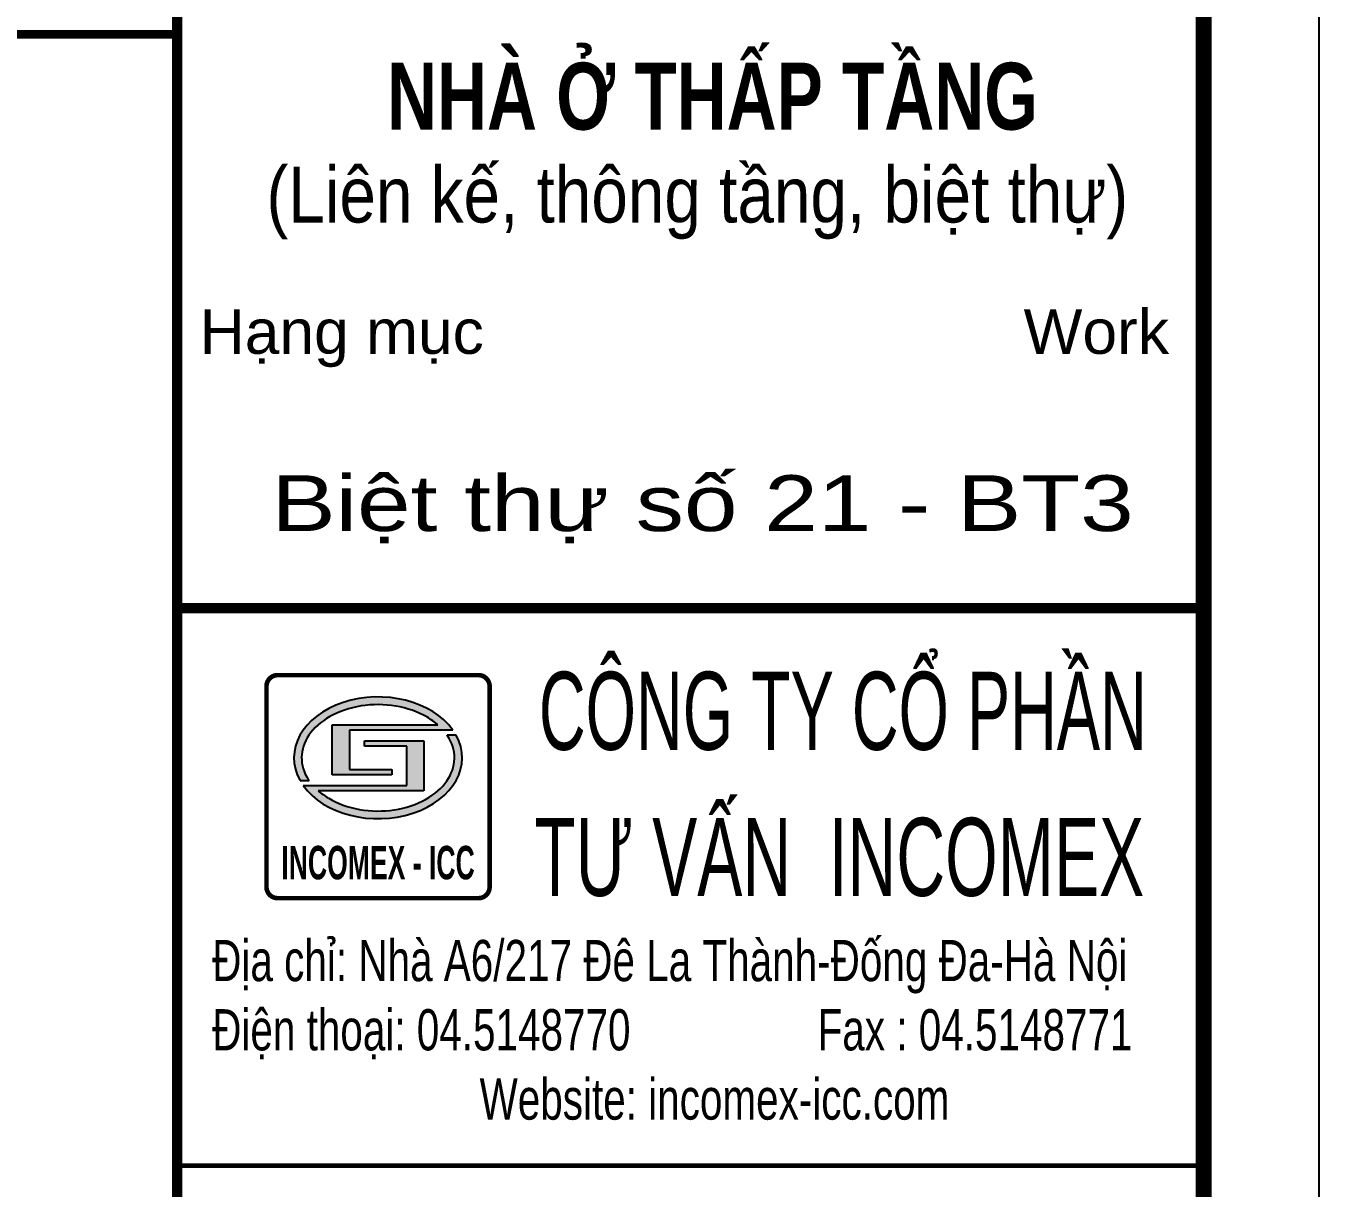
# Model space of a CAD drawing. Header units: millimetres. Extents: x -229618 to 2906, y -178063 to 96806.
# Drawn here: x -64869 to -63420, y -52571 to -51268 of the extents above; entities that cross this region are included whole.
import ezdxf
from ezdxf.enums import TextEntityAlignment as Align

# ---------------------------------------------------------------- set-up
doc = ezdxf.new("R2010")
doc.units = ezdxf.units.MM
doc.header["$LTSCALE"] = 200
doc.header["$MEASUREMENT"] = 0
doc.linetypes.add('DASHED2', pattern=[0.375, 0.25, -0.125])
doc.layers.get('DEFPOINTS').update_dxf_attribs({"linetype": 'CONTINUOUS'})
doc.layers.add('in', color=203, linetype='CONTINUOUS', lineweight=5, plot=False)
doc.layers.add('khuat', color=8, linetype='DASHED2', lineweight=15)
doc.layers.add('KHUNGTEN', color=7, linetype='CONTINUOUS')
doc.styles.add('Aria H B iso', font='Vharialb_0.ttf')
doc.styles.add('Arial iso', font='vnarial_0.ttf')
doc.styles.add('khung', font='Vhcentn_0.ttf')

# ---------------------------------------------------------------- blocks, each defined once
blk = doc.blocks.new('KhungA3')
at = {"layer": 'KHUNGTEN'}
h = blk.add_hatch(color=1, dxfattribs=at)
edge = h.paths.add_edge_path()
edge.add_ellipse((374.131, 177.301), major_axis=(3.769, 0), ratio=0.724113, start_angle=27.14742, end_angle=201.88862)
edge.add_line((370.634, 176.283), (371.038, 176.283))
edge.add_spline(control_points=[(371.038, 176.283), (371.027, 176.299), (371.016, 176.315), (370.801, 176.649), (370.702, 176.987), (370.711, 177.66), (370.82, 177.997), (371.249, 178.628), (371.57, 178.918), (372.375, 179.376), (372.857, 179.543), (373.879, 179.707), (374.419, 179.705), (375.438, 179.533), (375.918, 179.364), (376.502, 179.024), (376.669, 178.904), (376.816, 178.774)], knot_values=[6.970393, 6.970393, 6.970393, 6.970393, 6.993242, 6.993242, 7.4406, 7.4406, 7.887957, 7.887957, 8.335315, 8.335315, 8.782673, 8.782673, 9.23003, 9.23003, 9.677388, 9.677388, 9.884896, 9.884896, 9.884896, 9.884896], degree=3, periodic=0)
edge.add_line((376.816, 178.774), (372.078, 178.774))
edge.add_line((372.078, 178.774), (372.078, 176.542))
edge.add_line((372.078, 176.542), (374.744, 176.542))
edge.add_line((374.744, 176.542), (374.744, 176.784))
edge.add_line((374.744, 176.784), (372.846, 176.784))
edge.add_line((372.846, 176.784), (372.846, 178.546))
edge.add_line((372.846, 178.546), (377.485, 178.546))
edge = h.paths.add_edge_path()
edge.add_ellipse((374.131, 177.301), major_axis=(-3.769, 0), ratio=0.724113, start_angle=27.14736, end_angle=201.88868)
edge.add_line((377.628, 178.318), (377.224, 178.318))
edge.add_spline(control_points=[(377.224, 178.318), (377.23, 178.309), (377.236, 178.3), (377.452, 177.975), (377.556, 177.637), (377.556, 177.301)], knot_values=[6.283185, 6.283185, 6.283185, 6.283185, 6.295947, 6.295947, 6.743305, 6.743305, 6.743305, 6.743305], degree=3, periodic=0)
edge.add_spline(control_points=[(377.556, 177.301), (377.556, 177.286), (377.556, 177.27), (377.546, 176.919), (377.432, 176.582), (376.994, 175.953), (376.668, 175.665), (375.856, 175.212), (375.372, 175.049), (374.347, 174.892), (373.808, 174.898), (372.791, 175.078), (372.314, 175.251), (371.744, 175.589), (371.586, 175.704), (371.446, 175.828)], knot_values=[3.828793, 3.828793, 3.828793, 3.828793, 3.84897, 3.84897, 4.296328, 4.296328, 4.743686, 4.743686, 5.191044, 5.191044, 5.638401, 5.638401, 6.085759, 6.085759, 6.283185, 6.283185, 6.283185, 6.283185], degree=3, periodic=0)
edge.add_line((371.446, 175.828), (376.184, 175.828))
edge.add_line((376.184, 175.828), (376.184, 176.055))
edge.add_line((376.184, 176.055), (376.184, 178.059))
edge.add_line((376.184, 178.059), (375.416, 178.059))
edge.add_line((375.416, 178.059), (373.518, 178.059))
edge.add_line((373.518, 178.059), (373.518, 177.817))
edge.add_line((373.518, 177.817), (375.416, 177.817))
edge.add_line((375.416, 177.817), (375.416, 176.055))
edge.add_line((375.416, 176.055), (370.777, 176.055))
at = {"layer": 'DEFPOINTS', "color": 8}
blk.add_lwpolyline([(-3.738, 3.813), (416.305, 3.813), (416.305, 300.813), (-3.738, 300.813)], close=True, dxfattribs=at)
at = {"layer": 'KHUNGTEN', "color": 8}
for p, q in [((372.078, 176.542), (372.078, 178.774)), ((372.078, 176.542), (372.078, 178.774)), ((372.078, 178.774), (376.816, 178.774)), ((377.485, 178.546), (372.846, 178.546)), ((372.846, 178.546), (372.846, 176.784)), ((373.518, 178.059), (376.184, 178.059)), ((373.518, 177.817), (373.518, 178.059)), ((375.416, 178.059), (376.184, 178.059)), ((376.184, 178.059), (376.184, 177.817)), ((376.184, 178.059), (376.184, 175.828)), ((377.628, 178.318), (377.224, 178.318)), ((375.416, 177.817), (373.518, 177.817)), ((375.416, 176.055), (375.416, 177.817)), ((372.078, 176.542), (372.078, 176.784)), ((372.846, 176.784), (374.744, 176.784)), ((374.744, 176.784), (374.744, 176.542)), ((370.634, 176.283), (371.038, 176.283)), ((374.744, 176.542), (372.078, 176.542)), ((370.777, 176.055), (375.416, 176.055)), ((376.184, 175.828), (371.446, 175.828)), ((376.184, 175.828), (375.416, 175.828)), ((376.184, 176.055), (376.184, 175.828))]:
    blk.add_line(p, q, dxfattribs=at)
at = {"layer": 'KHUNGTEN', "color": 4}
for points, const_width in [([(7.542, 8.987), (411.131, 8.987), (411.131, 295.639), (7.542, 295.639)], 0.724), ([(365.131, 295.639), (411.131, 295.639), (411.131, 8.987), (365.131, 8.987)], 0.466)]:
    blk.add_lwpolyline(points, close=True, dxfattribs=dict(at, const_width=const_width))
at = {"layer": 'KHUNGTEN', "color": 4, "const_width": 0.466}
blk.add_lwpolyline([(365.131, 184.008), (411.131, 184.008)], dxfattribs=at)
at = {"layer": 'KHUNGTEN', "color": 8, "const_width": 0.207}
blk.add_lwpolyline([(369.631, 171.008), (378.631, 171.008, 0.414214), (379.131, 171.508), (379.131, 180.508, 0.414214), (378.631, 181.008), (369.631, 181.008, 0.414214), (369.131, 180.508), (369.131, 171.508, 0.414214)], format="xyb", close=True, dxfattribs=at)
blk.add_lwpolyline([(365.131, 159.008), (411.131, 159.008)], dxfattribs=at)
at = {"layer": 'KHUNGTEN', "color": 8}
for start_param, end_param in [(0.473812, 3.523621), (3.615403, 6.665215)]:
    blk.add_ellipse((374.131, 177.301), major_axis=(3.769, 0), ratio=0.724113, start_param=start_param, end_param=end_param, dxfattribs=at)
for points, knots in [([(376.816, 178.774), (376.669, 178.904), (376.502, 179.024), (375.918, 179.364), (375.438, 179.533), (374.419, 179.705), (373.879, 179.707), (372.857, 179.543), (372.375, 179.376), (371.57, 178.918), (371.249, 178.628), (370.82, 177.997), (370.711, 177.66), (370.702, 176.987), (370.801, 176.649), (371.016, 176.315), (371.027, 176.299), (371.038, 176.283)], [6.970393, 6.970393, 6.970393, 6.970393, 7.177901, 7.177901, 7.625258, 7.625258, 8.072616, 8.072616, 8.519974, 8.519974, 8.967332, 8.967332, 9.414689, 9.414689, 9.862047, 9.862047, 9.884896, 9.884896, 9.884896, 9.884896]), ([(371.446, 175.828), (371.586, 175.704), (371.744, 175.589), (372.314, 175.251), (372.791, 175.078), (373.808, 174.898), (374.347, 174.892), (375.372, 175.049), (375.856, 175.212), (376.668, 175.665), (376.994, 175.953), (377.432, 176.582), (377.546, 176.919), (377.556, 177.27), (377.556, 177.286), (377.556, 177.301), (377.556, 177.637), (377.452, 177.975), (377.236, 178.3), (377.23, 178.309), (377.224, 178.318)], [3.828793, 3.828793, 3.828793, 3.828793, 4.026219, 4.026219, 4.473577, 4.473577, 4.920935, 4.920935, 5.368293, 5.368293, 5.81565, 5.81565, 6.263008, 6.263008, 6.283185, 6.283185, 6.283185, 6.730543, 6.730543, 6.743305, 6.743305, 6.743305, 6.743305])]:
    blk.add_open_spline(points, degree=3, knots=knots, dxfattribs=at)
at = {"layer": 'KHUNGTEN', "color": 7}
for s, height, style, width, p, p2 in [('nhµ ë thÊp tÇng ', 3, 'Aria H B iso', 0.745677, (374.535, 205.468), (404.57, 205.468)), ('(Liªn kÕ, th«ng tÇng, biÖt thù)', 2.5, 'Arial iso', 0.850064, (369.129, 201.303), (407.75, 201.303)), ('BiÖt thù sè 21 - BT3', 2.5, 'Arial iso', 1.25209, (369.351, 187.469), (407.998, 187.469)), ('InCOMEX - icc', 1.5, 'Aria H B iso', 0.568281, (369.798, 171.853), (378.464, 171.853))]:
    blk.add_text(s, height=height, dxfattribs=dict(at, style=style, width=width)).set_placement(p, p2, align=Align.FIT)
at = {"layer": 'KHUNGTEN', "color": 8, "style": 'Arial iso'}
for s, height, width, p in [('H¹ng môc', 2, 1, (366.139, 195.415)), ('§iÖn tho¹i: 04.5148770', 1.84793, 0.702283, (366.698, 164.183)), ('Website: incomex-icc.com', 1.84793, 0.702283, (378.682, 161.078))]:
    blk.add_text(s, height=height, dxfattribs=dict(at, width=width)).set_placement(p)
for s, height, width, p in [('Work', 2, 1, (409.579, 195.415)), ('Fax : 04.5148771', 1.84793, 0.702283, (407.941, 164.183))]:
    blk.add_text(s, height=height, dxfattribs=dict(at, width=width)).set_placement(p, align=Align.RIGHT)
at = {"layer": 'KHUNGTEN', "style": 'khung'}
for s, width, p, p2 in [('c«ng ty cæ phÇn ', 0.584327, (381.339, 177.658), (409.389, 177.658)), ('t\xad vÊn  INCOMEX', 0.595522, (381.138, 171.108), (408.466, 171.108))]:
    blk.add_text(s, height=3.5, dxfattribs=dict(at, width=width)).set_placement(p, p2, align=Align.FIT)
at = {"layer": 'KHUNGTEN', "color": 8, "style": 'Arial iso', "width": 0.702283}
blk.add_text('§Þa chØ: Nhµ A6/217 §ª La Thµnh-§èng §a-Hµ Néi', height=1.84793, dxfattribs=at).set_placement((366.698, 167.287), (407.714, 167.287), align=Align.FIT)

msp = doc.modelspace()

# ---------------------------------------------------------------- linework, layer by layer
at = {"layer": 'in'}
msp.add_lwpolyline([(-73921.2, -49000.5), (-63420.1, -49000.5), (-63420.1, -56425.5), (-73921.2, -56425.5)], close=True, dxfattribs=at)
at = {"layer": 'khuat', "color": 5, "const_width": 10}
msp.add_lwpolyline([(-64699.5, -51277.4), (-69887.9, -51277.4), (-69887.9, -54346.8)], dxfattribs=at)

# ---------------------------------------------------------------- block references
at = {"layer": 'KHUNGTEN', "xscale": 25, "yscale": 25, "zscale": 25.00000000000008}
msp.add_blockref('KhungA3', (-73827.8, -56520.9), dxfattribs=at)

doc.saveas('drawing.dxf')
